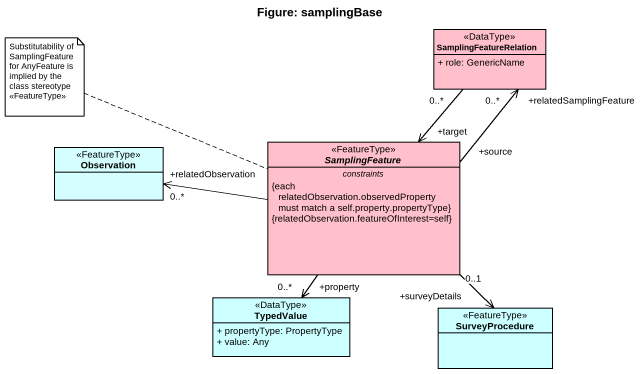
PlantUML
@startuml
title Figure: samplingBase
hide circle
hide empty members
skinparam classAttributeIconSize 0
class SamplingFeatureRelation <<DataType>> #FFC0CB {
  + role: GenericName
}
class Observation <<FeatureType>> #D5FFFF
abstract class SamplingFeature <<FeatureType>> #FFC0CB {
  -- constraints --
  {each relatedObservation.observedProperty must match a self.property.propertyType}
  {relatedObservation.featureOfInterest=self}
}
class TypedValue <<DataType>> #CCFFFF {
  + propertyType: PropertyType
  + value: Any
}
class SurveyProcedure <<FeatureType>> #CCFFFF
SamplingFeatureRelation "+relatedSamplingFeature\n0..*" <-- "+source" SamplingFeature
SamplingFeatureRelation "0..*" --> "+target" SamplingFeature
SamplingFeature -left-> "+relatedObservation\n0..*" Observation
SamplingFeature --> "+property\n0..*" TypedValue
SamplingFeature --> "+surveyDetails\n0..1" SurveyProcedure
note left of SamplingFeature : Substitutability of SamplingFeature for AnyFeature is implied by the class stereotype <<FeatureType>>
@enduml
